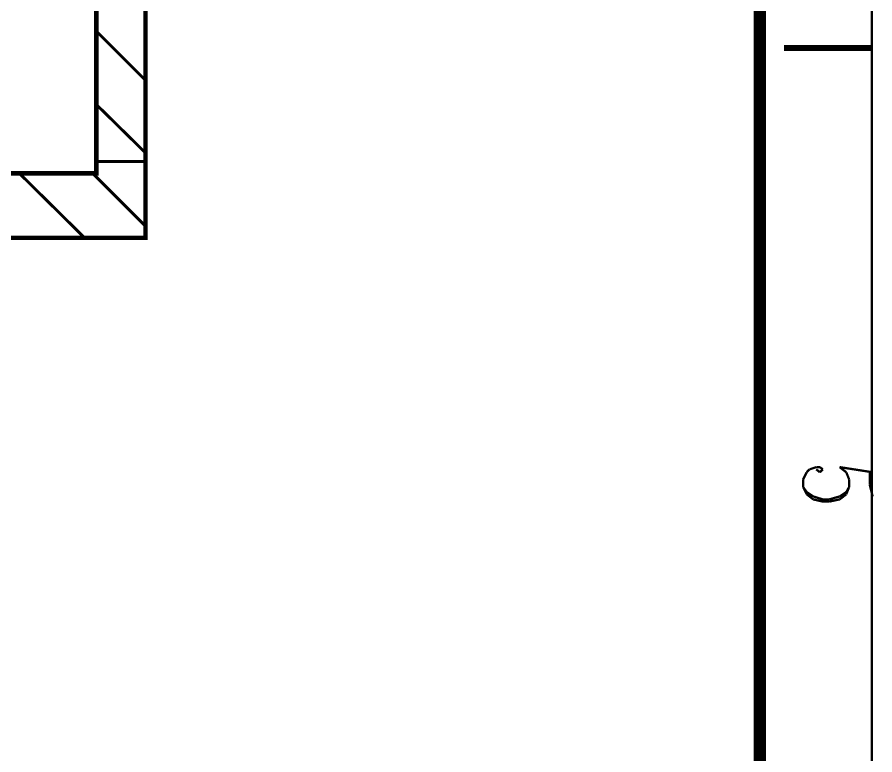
# Model space of a CAD drawing. Extents: x 0.1 to 11.6, y 0.3 to 16.2.
# Drawn here: x 9.627 to 11.577, y 8.646 to 10.324 of the extents above; entities that cross this region are included whole.
import ezdxf

# ---------------------------------------------------------------- set-up
doc = ezdxf.new("R2010")
doc.units = 0
doc.header["$MEASUREMENT"] = 0

msp = doc.modelspace()

# ---------------------------------------------------------------- linework, layer by layer
at = {"color": 0, "const_width": 0.005208}
msp.add_lwpolyline([(0.155003, 16.22), (11.57, 16.22), (11.57, 0.310004), (0.155003, 0.310004), (0.155003, 16.22)], close=True, dxfattribs=at)
at = {"color": 0}
for points, const_width in [([(11.315, 16.02), (11.315, 0.516656)], 0.028333), ([(9.91835, 12.2217), (9.91835, 14.365), (9.16, 14.365), (9.16, 13.995), (8.34169, 13.995), (7.97, 12.415), (7.57167, 12.375), (7.57167, 11.8117), (7.97, 11.7717), (8.34169, 10.19), (9.16, 10.19), (9.16, 9.82167), (9.91835, 9.82167), (9.91835, 11.9633)], 0.01), ([(9.80664, 11.9633), (9.80664, 9.96832), (9.30832, 9.96832), (9.30832, 10.19), (9.47499, 10.19), (9.54833, 10.265), (9.54833, 10.3383)], 0.01), ([(9.91835, 10.18), (9.80664, 10.2917)], 0.006667), ([(11.37, 10.2533), (11.57, 10.2533)], 0.013333), ([(9.91835, 10.015), (9.80664, 10.125)], 0.006667), ([(9.80664, 9.99501), (9.91835, 9.99501)], 0.006667), ([(9.78, 9.82167), (9.63167, 9.96832)], 0.006667), ([(9.91835, 9.84831), (9.79833, 9.96832)], 0.006667), ([(11.4283, 9.29497), (11.4434, 9.30003)], 0.005208), ([(11.4434, 9.30003), (11.4517, 9.30003)], 0.005208), ([(11.4517, 9.30003), (11.4583, 9.29497)], 0.005208), ([(11.5717, 9.28836), (11.4967, 9.30003)], 0.005208), ([(11.4967, 9.30003), (11.5117, 9.28836)], 0.005208), ([(11.4134, 9.27165), (11.4217, 9.28836)], 0.005208), ([(11.4217, 9.28836), (11.4283, 9.29497)], 0.005208), ([(11.4517, 9.28836), (11.4434, 9.29497)], 0.005208), ([(11.4583, 9.29497), (11.4517, 9.28836)], 0.005208), ([(11.5117, 9.28836), (11.5183, 9.27165)], 0.005208), ([(11.565, 9.28836), (11.565, 9.25999)], 0.005208), ([(11.4134, 9.25499), (11.4134, 9.27165)], 0.005208), ([(11.5183, 9.27165), (11.5183, 9.25499)], 0.005208), ([(11.565, 9.25999), (11.5717, 9.23335)], 0.005208), ([(11.4217, 9.23833), (11.4134, 9.25499)], 0.005208), ([(11.4217, 9.24333), (11.4134, 9.25499)], 0.005208), ([(11.4367, 9.23335), (11.4217, 9.24333)], 0.005208), ([(11.5117, 9.24333), (11.4967, 9.23335)], 0.005208), ([(11.5183, 9.25499), (11.5117, 9.23833)], 0.005208), ([(11.5183, 9.25499), (11.5117, 9.24333)], 0.005208), ([(11.4367, 9.22667), (11.4217, 9.23833)], 0.005208), ([(11.4583, 9.22667), (11.4367, 9.23335)], 0.005208), ([(11.4583, 9.22168), (11.4367, 9.22667)], 0.005208), ([(11.4733, 9.22667), (11.4583, 9.22667)], 0.005208), ([(11.4733, 9.22168), (11.4583, 9.22168)], 0.005208), ([(11.4967, 9.23335), (11.4733, 9.22667)], 0.005208), ([(11.4967, 9.22667), (11.4733, 9.22168)], 0.005208), ([(11.5117, 9.23833), (11.4967, 9.22667)], 0.005208)]:
    msp.add_lwpolyline(points, dxfattribs=dict(at, const_width=const_width))

doc.saveas('drawing.dxf')
